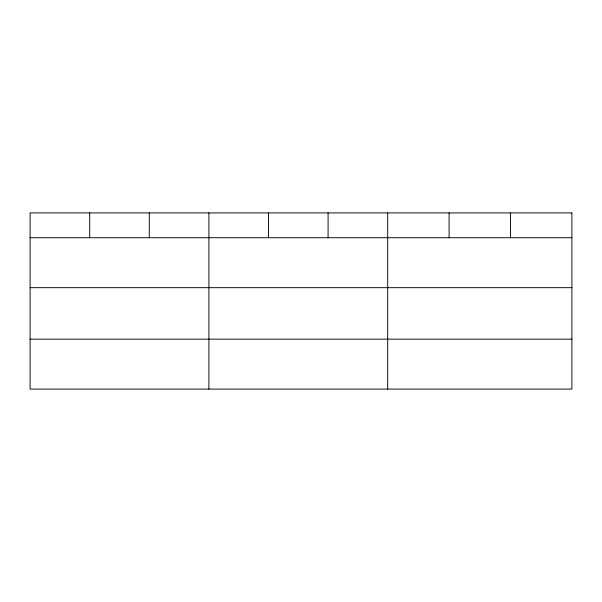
<?xml version="1.0" encoding="UTF-8"?>
<svg xmlns="http://www.w3.org/2000/svg" width="602" height="602" viewBox="0 0 602 602"><rect width="100%" height="100%" fill="white"/><g stroke="black" fill="none" stroke-linecap="round" stroke-linejoin="round"><path stroke-width="0.9" d="M30.1 237.722L571.9 237.722M30.1 287.673L571.9 287.673M30.1 339.137L571.9 339.137M510.496 212.912L510.496 237.722M449.092 212.912L449.092 237.722M387.688 212.912L387.688 389.088M328.09 212.912L328.09 237.722M268.492 212.912L268.492 237.722M208.894 212.912L208.894 389.088M149.296 212.912L149.296 237.722M89.698 212.912L89.698 237.722M571.9 212.912L30.1 212.912L30.1 389.088L571.9 389.088L571.9 212.912"/></g></svg>
